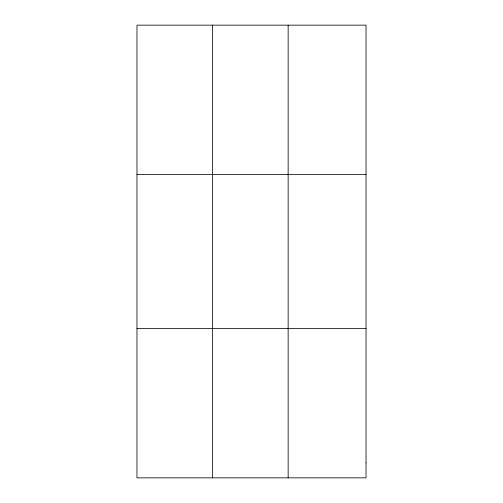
<?xml version="1.0" encoding="UTF-8"?>
<svg xmlns="http://www.w3.org/2000/svg" width="503" height="503" viewBox="0 0 503 503"><rect width="100%" height="100%" fill="white"/><g stroke="black" fill="none" stroke-linecap="round" stroke-linejoin="round"><path stroke-width="0.75" d="M212.555 25.15L212.555 477.85M288.15 25.15L288.15 477.85M136.967 174.541L366.033 174.541M136.967 328.459L366.033 328.459M366.033 462.911L366.033 477.85L136.967 477.85L136.967 25.15L366.033 25.15L366.033 462.911"/></g></svg>
